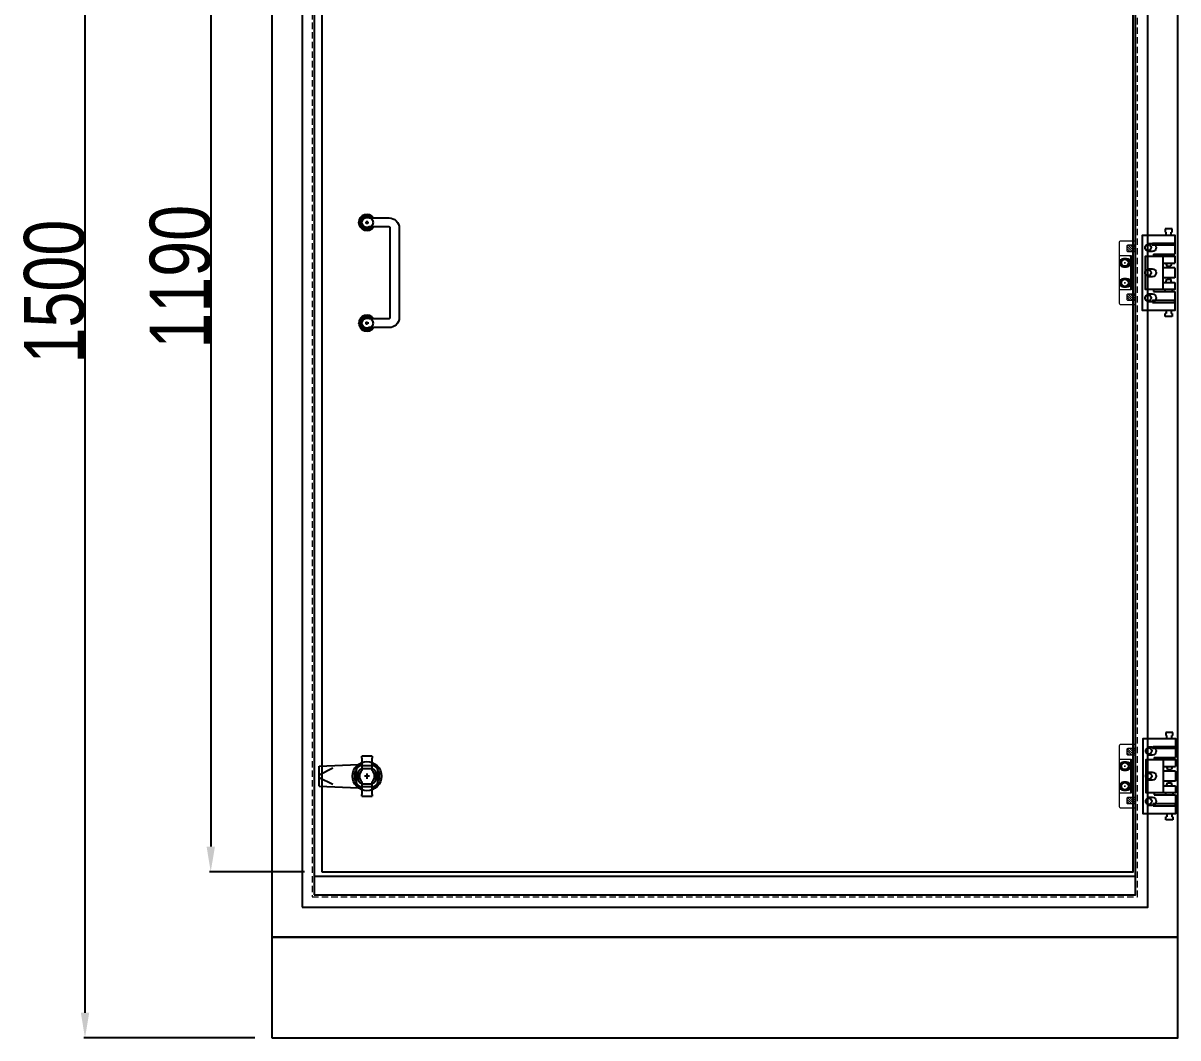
# Model space of a CAD drawing. Header units: inches. Extents: x 21 to 136330, y 8 to 58290.
# Drawn here: x 28280 to 29427, y 25886 to 26894 of the extents above; entities that cross this region are included whole.
import ezdxf

# ---------------------------------------------------------------- set-up
doc = ezdxf.new("R2010")
doc.units = ezdxf.units.IN
doc.header["$MEASUREMENT"] = 0
doc.linetypes.add('HIDDEN', pattern=[9.525, 6.35, -3.175])
doc.linetypes.add('HIDDEN2', pattern=[4.7625, 3.175, -1.5875])
doc.layers.add('0 TĂNG CỨNG', color=7, linetype='Continuous', lineweight=15)
doc.layers.add('@.0.DM. NÉT ĐỨT', color=8, linetype='HIDDEN', lineweight=9)
doc.layers.add('@.0.DM. NÉT CHÍNH', color=7, linetype='Continuous')
doc.layers.add('@.DM. THIẾT BỊ', color=7, linetype='Continuous')
doc.layers.add('@.DM. KÍCH THƯỚC', color=8, linetype='Continuous', transparency=0.2)
doc.layers.add('@.DM. KÍCH THƯỚC @ 1', color=8, linetype='Continuous', transparency=0.2)
doc.styles.add('roman', font='roman.shx', dxfattribs={"width": 0.8})
doc.dimstyles.new('Kích thước Duy Mạnh', dxfattribs={"dimtxt": 30, "dimasz": 25, "dimexe": 1.25, "dimexo": 20, "dimtad": 1, "dimdec": 1, "dimtxsty": 'roman', "dimcen": 2.5, "dimclrd": 8, "dimclre": 8, "dimclrt": 2, "dimadec": 0, "dimazin": 0, "dimtfac": 1, "dimtdec": 1, "dimtix": 1, "dimtmove": 0, "dimatfit": 3, "dimfxl": 1, "dimtfillclr": 1, "dimarcsym": 0})

# ---------------------------------------------------------------- blocks, each defined once
blk = doc.blocks.new('*D956')
at = {"layer": '@.DM. KÍCH THƯỚC', "color": 8, "lineweight": -2, "transparency": 16777216}
for p, q in [((28559.3, 27241), (28464.9, 27241)), ((28559.3, 26051), (28464.9, 26051))]:
    blk.add_line(p, q, dxfattribs=at)
at = {"layer": '@.DM. KÍCH THƯỚC', "lineweight": -2, "transparency": 16777216}
blk.add_line((28466.1, 27216), (28466.1, 26076), dxfattribs=at)
at = {"layer": '@.DM. KÍCH THƯỚC', "transparency": 16777216}
for points in [[(28462, 27216), (28470.3, 27216), (28466.1, 27241)], [(28462, 26076), (28470.3, 26076), (28466.1, 26051)]]:
    blk.add_solid(points, dxfattribs=at)
at = {"layer": 'Defpoints', "color": 0, "transparency": 16777216}
for p in [(28579.3, 27241), (28466.1, 26051), (28579.3, 26051)]:
    blk.add_point(p, dxfattribs=at)
at = {"layer": '@.DM. KÍCH THƯỚC', "color": 2, "transparency": 16777216, "insert": (28405.5, 26570.6), "char_height": 60, "attachment_point": 1, "rotation": 90, "style": 'roman'}
blk.add_mtext('1190', dxfattribs=at)
blk = doc.blocks.new('*D962')
at = {"layer": '@.DM. KÍCH THƯỚC', "color": 8, "lineweight": -2, "transparency": 16777216}
for p, q in [((28507.3, 27385.9), (28340, 27385.9)), ((28509.9, 25886), (28340, 25886))]:
    blk.add_line(p, q, dxfattribs=at)
at = {"layer": '@.DM. KÍCH THƯỚC', "lineweight": -2, "transparency": 16777216}
blk.add_line((28341.2, 27360.9), (28341.2, 25911), dxfattribs=at)
at = {"layer": '@.DM. KÍCH THƯỚC', "transparency": 16777216}
for points in [[(28337.1, 27360.9), (28345.4, 27360.9), (28341.2, 27385.9)], [(28337.1, 25911), (28345.4, 25911), (28341.2, 25886)]]:
    blk.add_solid(points, dxfattribs=at)
at = {"layer": 'Defpoints', "color": 0, "transparency": 16777216}
for p in [(28527.3, 27385.9), (28341.2, 25886), (28529.9, 25886)]:
    blk.add_point(p, dxfattribs=at)
at = {"layer": '@.DM. KÍCH THƯỚC', "color": 2, "transparency": 16777216, "insert": (28280.6, 26555.9), "char_height": 60, "attachment_point": 1, "rotation": 90, "style": 'roman'}
blk.add_mtext('1500', dxfattribs=at)
blk = doc.blocks.new('HL011-1-6')
at = {"color": 8}
for p, q in [((29.5, 81), (22.5, 81)), ((22.5, 81), (22.5, 78)), ((29.5, 78), (29.5, 81)), ((23.5, 78), (22.5, 78)), ((23.5, 75), (22.5, 75)), ((23.5, 75), (23.5, 78)), ((29.5, 78), (28.5, 78)), ((28.5, 75), (28.5, 78)), ((28.5, 75), (29.5, 75)), ((11, 56), (11, 54)), ((11, 56), (32, 56)), ((20, 54), (20, 21)), ((20, 47), (32, 47)), ((22.5, 56), (22.5, 54)), ((23.1, 47), (24, 44)), ((28.9, 47), (28, 44)), ((29.5, 54), (29.5, 56)), ((32, 42.5), (20, 42.5)), ((24, 44), (28, 44)), ((32, 32.5), (20, 32.5)), ((20, 28), (32, 28)), ((23.1, 28), (24, 31)), ((24, 31), (28, 31)), ((28.9, 28), (28, 31)), ((11, 21), (11, 19)), ((11, 19), (32, 19)), ((22.5, 19), (22.5, 21)), ((29.5, 21), (29.5, 19)), ((23.5, 0), (22.5, 0)), ((23.5, 0), (23.5, -3)), ((28.5, 0), (28.5, -3)), ((28.5, 0), (29.5, 0)), ((22.5, -6), (22.5, -3)), ((23.5, -3), (22.5, -3)), ((29.5, -6), (22.5, -6)), ((29.5, -3), (28.5, -3)), ((29.5, -3), (29.5, -6))]:
    blk.add_line(p, q, dxfattribs=at)
for points in [[(32, 19), (32, 0), (0, 0), (0, 75), (32, 75), (32, 56)], [(32, 28), (32, 21), (3, 21), (3, 54), (32, 54), (32, 47)], [(32, 42.5), (32, 32.5)]]:
    blk.add_lwpolyline(points, dxfattribs=at)
for points in [[(10, 67), (32, 67), (32, 65), (10, 65)], [(10, 8), (32, 8), (32, 10), (10, 10)]]:
    blk.add_lwpolyline(points, close=True, dxfattribs=at)
for centre in [(5.5, 62.5), (5.5, 37.5), (5.5, 12.5)]:
    blk.add_circle(centre, 3, dxfattribs=at)
blk = doc.blocks.new('MS722')
at = {"layer": '@.DM. THIẾT BỊ', "color": 4}
for p, q in [((-5, 37.8), (-5, 39.5)), ((5, 39.5), (-5, 39.5)), ((-5, 37.8), (-5, 27.2)), ((5, 39.5), (5, 37.8)), ((5, 27.2), (5, 37.8)), ((-5, 27.2), (-5, 25.3)), ((5, 27.2), (-5, 27.2)), ((5, 25.3), (5, 27.2)), ((-5, 14.2), (-5, 12.2)), ((-5, 12.2), (-5, 1.7)), ((-5, 12.2), (5, 12.2)), ((5, 12.2), (5, 14.2)), ((5, 1.7), (5, 12.2)), ((-5, 0), (-5, 1.7)), ((-5, 0), (5, 0)), ((5, 1.7), (5, 0))]:
    blk.add_line(p, q, dxfattribs=at)
for radius, start, end in [(12.5, 113.5782, 246.4218), (7.5, 131.8103, 228.1897), (12.5, 293.5782, 66.4218), (7.5, 311.8103, 48.1897)]:
    blk.add_arc((0, 19.8), radius, start, end, dxfattribs=at)
at = {"layer": '@.DM. THIẾT BỊ', "color": 9}
for start, end in [(121.7569, 238.2431), (301.7569, 58.2431)]:
    blk.add_arc((0, 19.8), 9.5, start, end, dxfattribs=at)
blk = doc.blocks.new('KTRONG')
at = {"layer": '@.DM. THIẾT BỊ', "color": 8}
for p, q in [((-47.5, 10), (-8.9, 11.5)), ((-47.5, -10), (-47.5, 10)), ((-47.5, 1.4), (-34.1, 8.1)), ((-47.5, -1.4), (-34.1, -8.1)), ((-47.5, -10), (-8.9, -11.5))]:
    blk.add_line(p, q, dxfattribs=at)
at = {"layer": '@.DM. THIẾT BỊ', "color": 1, "ltscale": 10}
blk.add_line((0, 2.5), (0, -2.5), dxfattribs=at)
at = {"layer": '@.DM. THIẾT BỊ', "color": 8}
blk.add_lwpolyline([(10.5, 7.5), (10.5, -7.5, -0.414214), (7.5, -10.5), (-7.5, -10.5, -0.414214), (-10.5, -7.5), (-10.5, 7.5, -0.414214), (-7.5, 10.5), (7.5, 10.5, -0.414214)], format="xyb", close=True, dxfattribs=at)
at = {"layer": '@.DM. THIẾT BỊ', "color": 1, "ltscale": 10}
blk.add_lwpolyline([(2.5, 0), (-2.5, 0)], dxfattribs=at)
at = {"layer": '@.DM. THIẾT BỊ', "color": 8}
blk.add_circle((0, 0), 14.5, dxfattribs=at)
blk.add_blockref('MS722', (0, -19.8), dxfattribs=at)
blk = doc.blocks.new('*U60')
h = blk.add_hatch()
h.set_pattern_fill('ANGLE', color=140, scale=0.1, style=0)
h.set_pattern_definition([(0, (-14333.92485, -6471.2765), (0, 0.6985), [0.508, -0.1905]), (90, (-14333.92485, -6471.2765), (-0.6985, 4e-17), [0.508, -0.1905])])
edge = h.paths.add_edge_path()
edge.add_line((6.6, 112.5), (3.2, 112.5))
edge.add_arc((0, 108), 5.5, 54.9032, 305.0968)
edge.add_line((3.2, 103.5), (6.6, 103.5))
edge.add_arc((0, 108), 8, 34.2289, 325.7711, ccw=False)
h = blk.add_hatch()
h.set_pattern_fill('ANGLE', color=140, scale=0.1, style=0)
h.set_pattern_definition([(0, (-14333.92485, -6571.2765), (0, 0.6985), [0.508, -0.1905]), (90, (-14333.92485, -6571.2765), (-0.6985, 4e-17), [0.508, -0.1905])])
edge = h.paths.add_edge_path()
edge.add_line((6.6, 12.5), (3.2, 12.5))
edge.add_arc((0, 8), 5.5, 54.9032, 305.0968)
edge.add_line((3.2, 3.5), (6.6, 3.5))
edge.add_arc((0, 8), 8, 34.2289, 325.7711, ccw=False)
at = {"color": 140}
for p, q in [((-1.7, 108), (1.7, 108)), ((0, 109.7), (0, 106.3)), ((1.7, 8), (-1.7, 8)), ((0, 6.3), (0, 9.7))]:
    blk.add_line(p, q, dxfattribs=at)
for points in [[(6.6, 112.5), (3.2, 112.5, 1.924951), (3.2, 103.5), (6.6, 103.5, -3.24764)], [(2.2, 12.5), (22, 12.5, 0.414214), (23, 13.5), (23, 102.5, 0.414214), (22, 103.5), (2.2, 103.5, -1.595433), (2.2, 112.5), (22, 112.5, -0.414214), (32, 102.5), (32, 13.5, -0.414214), (22, 3.5), (2.2, 3.5, -1.595433)]]:
    blk.add_lwpolyline(points, format="xyb", close=True, dxfattribs=at)
for points in [[(-1, 113.4), (-1, 112.9)], [(1, 112.9), (1, 113.4)], [(-1, 102.6), (-1, 103.1)], [(1, 103.1), (1, 102.6)], [(-1, 13.4), (-1, 12.9)], [(1, 12.9), (1, 13.4)], [(-1, 2.6), (-1, 3.1)], [(1, 3.1), (1, 2.6)]]:
    blk.add_lwpolyline(points, dxfattribs=at)
for centre, radius, start, end in [((0, 108), 8, 34.2289, 325.7711), ((0, 108), 5.5, 54.9032, 305.0968), ((0, 8), 8, 34.2289, 325.7711), ((0, 8), 5.5, 54.9032, 305.0968)]:
    blk.add_arc(centre, radius, start, end, dxfattribs=at)
blk = doc.blocks.new('BL012-FRONT')
at = {"layer": '0 TĂNG CỨNG'}
h = blk.add_hatch(dxfattribs=at)
h.set_pattern_fill('ANSI31', color=2, scale=0.5, angle=90, style=0)
h.set_pattern_definition([(135, (-85095.0619, -23179.3125), (-1.122532015, -1.122532015), [])])
edge = h.paths.add_edge_path()
edge.add_line((-0.4, 52.7), (7.2, 52.7))
edge.add_line((7.2, 52.7), (7.2, 58.8))
edge.add_line((7.2, 58.8), (-0.4, 58.8))
edge.add_arc((-0.4, 57.8), 1, 90, 180)
edge.add_line((-1.4, 57.8), (-1.4, 53.7))
edge.add_arc((-0.4, 53.7), 1, 180, 270)
h = blk.add_hatch(dxfattribs=at)
h.set_pattern_fill('ANSI31', color=2, scale=0.5, angle=90, style=0)
h.set_pattern_definition([(135, (-85095.0619, -23227.8125), (-1.122532015, -1.122532015), [])])
edge = h.paths.add_edge_path()
edge.add_line((-0.4, 4.2), (7.2, 4.2))
edge.add_line((7.2, 4.2), (7.2, 10.3))
edge.add_line((7.2, 10.3), (-0.4, 10.3))
edge.add_arc((-0.4, 9.3), 1, 90, 180)
edge.add_line((-1.4, 9.3), (-1.4, 5.2))
edge.add_arc((-0.4, 5.2), 1, 180, 270)
at = {"color": 2, "linetype": 'HIDDEN2'}
blk.add_line((7.2, 4.2), (7.2, 10.3), dxfattribs=at)
at = {"layer": '0 TĂNG CỨNG', "color": 8}
for p, q in [((-4.1, 41.5), (-2.8, 41.5)), ((-3.4, 42.2), (-3.4, 40.8)), ((-4.1, 21.5), (-2.8, 21.5)), ((-3.4, 22.2), (-3.4, 20.8))]:
    blk.add_line(p, q, dxfattribs=at)
at = {"layer": '0 TĂNG CỨNG', "color": 1}
blk.add_lwpolyline([(-9.2, 14.5), (-9.2, 2, 0.414214), (-7.2, 0), (7.2, 0), (7.2, 63), (-7.2, 63, 0.414214), (-9.2, 61), (-9.2, 48.5), (2.8, 48.5), (2.8, 14.5)], format="xyb", close=True, dxfattribs=at)
at = {"layer": '0 TĂNG CỨNG', "color": 2}
for points in [[(-0.4, 52.7), (7.2, 52.7), (7.2, 58.8), (-0.4, 58.8, 0.414214), (-1.4, 57.8), (-1.4, 53.7, 0.414214)], [(-0.4, 4.2), (7.2, 4.2), (7.2, 10.3), (-0.4, 10.3, 0.414214), (-1.4, 9.3), (-1.4, 5.2, 0.414214)]]:
    blk.add_lwpolyline(points, format="xyb", close=True, dxfattribs=at)
at = {"layer": '0 TĂNG CỨNG', "color": 22}
blk.add_lwpolyline([(-9.2, 14.8), (0.6, 14.8, 0.414214), (2.6, 16.8), (2.6, 46.2, 0.414214), (0.6, 48.2), (-9.2, 48.2)], format="xyb", close=True, dxfattribs=at)
at = {"layer": '0 TĂNG CỨNG', "color": 61}
for centre in [(-3.4, 41.5), (-3.4, 21.5)]:
    blk.add_circle(centre, 4, dxfattribs=at)
at = {"layer": '0 TĂNG CỨNG', "color": 8}
for centre in [(-3.4, 41.5), (-3.4, 21.5)]:
    blk.add_circle(centre, 3.2, dxfattribs=at)

msp = doc.modelspace()

# ---------------------------------------------------------------- linework, layer by layer
at = {"layer": '@.0.DM. NÉT CHÍNH'}
for p, q in [((28613.8387, 26156.4972), (28628.8387, 26156.4972)), ((28610.8387, 26138.4972), (28610.8387, 26153.4972)), ((28631.8387, 26153.4972), (28631.8387, 26138.4972)), ((28628.8387, 26135.4972), (28613.8387, 26135.4972))]:
    msp.add_line(p, q, dxfattribs=at)
for points in [[(28526.8387, 25985.9972), (29426.8387, 25985.9972), (29426.8387, 27320.9339), (28526.8387, 27320.9339)], [(28556.8387, 26015.9972), (29396.8387, 26015.9972), (29396.8387, 27275.9339), (28556.8387, 27275.9339)], [(28568.8387, 26027.9972), (29384.8387, 26027.9972), (29384.8387, 27263.9339), (28568.8387, 27263.9339)], [(28568.8387, 26046.4972), (29384.8387, 26046.4972), (29384.8387, 27245.4972), (28568.8387, 27245.4972)], [(28526.8387, 25885.9972), (29426.8387, 25885.9972), (29426.8387, 25985.9972), (28526.8387, 25985.9972)]]:
    msp.add_lwpolyline(points, close=True, dxfattribs=at)
at = {"layer": '@.0.DM. NÉT CHÍNH', "color": 6}
msp.add_lwpolyline([(28576.3387, 26050.9972), (29382.3387, 26050.9972), (29382.3387, 27240.9972), (28576.3387, 27240.9972)], close=True, dxfattribs=at)
at = {"layer": '@.0.DM. NÉT CHÍNH'}
for points in [[(29396.8387, 26674.9972), (29401.3387, 26674.9972, -1), (29401.3387, 26666.9972), (29396.8387, 26666.9972)], [(29396.8387, 26649.9972), (29401.3387, 26649.9972, -1), (29401.3387, 26641.9972), (29396.8387, 26641.9972)], [(29396.8387, 26624.9972), (29401.3387, 26624.9972, -1), (29401.3387, 26616.9972), (29396.8387, 26616.9972)], [(29396.8387, 26174.9972), (29401.3387, 26174.9972, -1), (29401.3387, 26166.9972), (29396.8387, 26166.9972)], [(29396.8387, 26149.9972), (29401.3387, 26149.9972, -1), (29401.3387, 26141.9972), (29396.8387, 26141.9972)], [(29396.8387, 26124.9972), (29401.3387, 26124.9972, -1), (29401.3387, 26116.9972), (29396.8387, 26116.9972)]]:
    msp.add_lwpolyline(points, format="xyb", dxfattribs=at)
for points in [[(29372.8387, 26651.9972), (29375.8387, 26651.9972, 1), (29375.8387, 26659.9972), (29372.8387, 26659.9972, 1)], [(29372.8387, 26631.9972), (29375.8387, 26631.9972, 1), (29375.8387, 26639.9972), (29372.8387, 26639.9972, 1)], [(29372.8387, 26151.9972), (29375.8387, 26151.9972, 1), (29375.8387, 26159.9972), (29372.8387, 26159.9972, 1)], [(29372.8387, 26131.9972), (29375.8387, 26131.9972, 1), (29375.8387, 26139.9972), (29372.8387, 26139.9972, 1)]]:
    msp.add_lwpolyline(points, format="xyb", close=True, dxfattribs=at)
for centre in [(28621.3387, 26695.9972), (28621.3387, 26595.9972)]:
    msp.add_circle(centre, 6, dxfattribs=at)
for centre, start, end in [((28613.8387, 26153.4972), 90, 180), ((28628.8387, 26153.4972), 0, 90), ((28613.8387, 26138.4972), 180, 270), ((28628.8387, 26138.4972), 270, 0)]:
    msp.add_arc(centre, 3, start, end, dxfattribs=at)
at = {"layer": '@.0.DM. NÉT ĐỨT'}
msp.add_lwpolyline([(28566.8387, 26025.9972), (29386.8387, 26025.9972), (29386.8387, 27265.9339), (28566.8387, 27265.9339)], close=True, dxfattribs=at)

# ---------------------------------------------------------------- block references
for name, p in [('*U60', (28621.3387, 26587.9972)), ('KTRONG', (28621.3387, 26145.9972))]:
    msp.add_blockref(name, p)
at = {"color": 7}
for p in [(29391.7116, 26608.4972), (29392.3387, 26108.4972)]:
    msp.add_blockref('HL011-1-6', p, dxfattribs=at)
at = {"color": 2}
for p in [(29377.5887, 26614.4972), (29377.5887, 26114.4972)]:
    msp.add_blockref('BL012-FRONT', p, dxfattribs=at)

# ---------------------------------------------------------------- dimensions: what is measured, and where the dimension line sits
at = {"layer": '@.DM. KÍCH THƯỚC @ 1', "color": 0}
for base, p1, p2, picture, middle in [((28341.2478, 25885.9972), (28527.3387, 27385.8741), (28529.9094, 25885.9972), '*D962', (28341.2478, 26635.9356)), ((28466.122, 26050.9972), (28579.3387, 27240.9972), (28579.3387, 26050.9972), '*D956', (28466.122, 26645.9972))]:
    dim = msp.add_linear_dim(base=base, p1=p1, p2=p2, angle=270, dimstyle='Kích thước Duy Mạnh', override={"dimscale": 1, "dimtxt": 60, "dimdec": 0, "dimclrd": 256, "dimtdec": 0, "dimtix": 1, "dimtofl": 0, "dimtmove": 0, "dimatfit": 1}, dxfattribs=at)
    dim.commit()
    dim.dimension.update_dxf_attribs({"geometry": picture, "text_midpoint": middle, "dimtype": 128})

doc.saveas('drawing.dxf')
